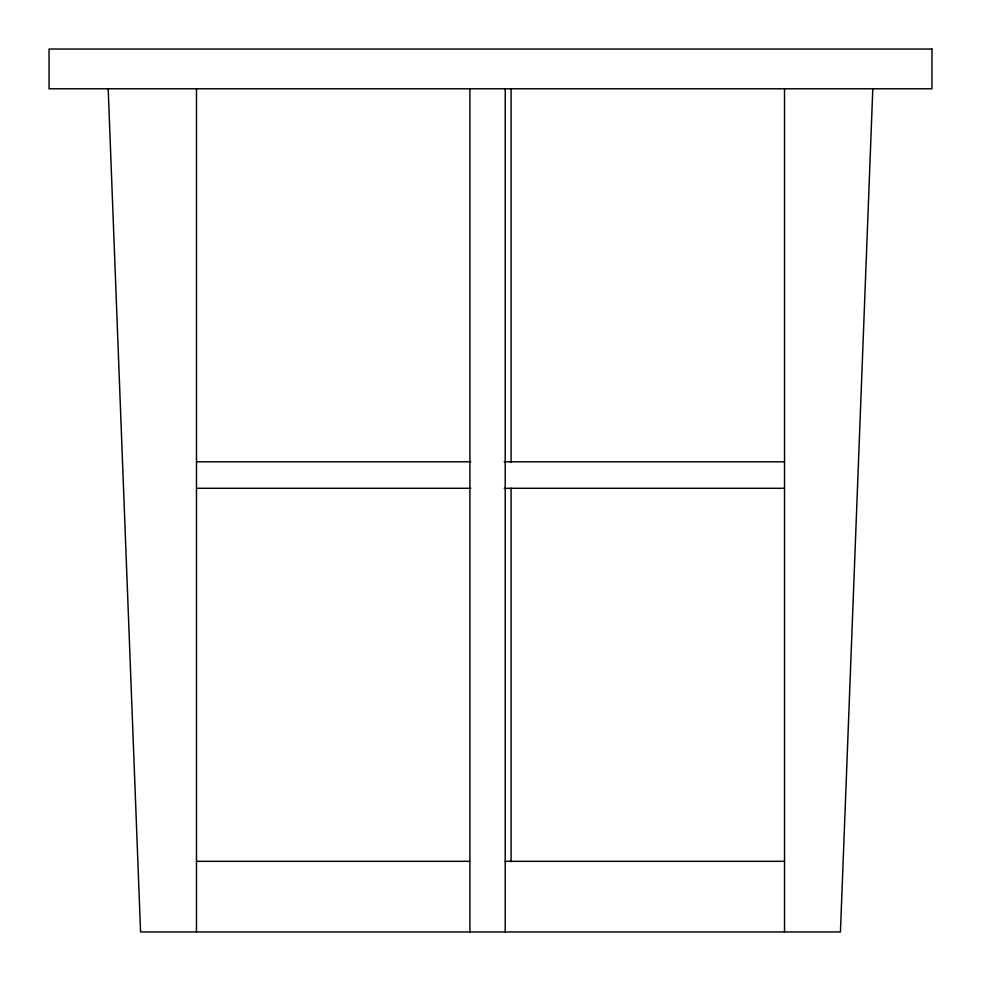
<?xml version="1.0" encoding="UTF-8"?>
<svg xmlns="http://www.w3.org/2000/svg" width="981" height="981" viewBox="0 0 981 981"><rect width="100%" height="100%" fill="white"/><g stroke="black" fill="none" stroke-linecap="round" stroke-linejoin="round"><path stroke-width="1.47" d="M872.808 88.781L840.435 931.95L140.565 931.95L108.192 88.781M196.482 461.806L470.721 461.806M504.197 461.806L784.518 461.806M196.482 488.293L470.721 488.293M504.197 488.293L784.518 488.293M196.482 861.318L469.678 861.318M505.215 861.318L784.518 861.318M784.518 88.781L784.518 931.95M511.101 88.781L511.101 462.309M511.101 488.182L511.101 861.576M505.215 88.781L505.215 931.95M469.899 88.781L469.899 931.95M196.482 88.781L196.482 931.95M931.95 49.05L49.05 49.05L49.05 88.781L931.95 88.781L931.95 49.05"/></g></svg>
